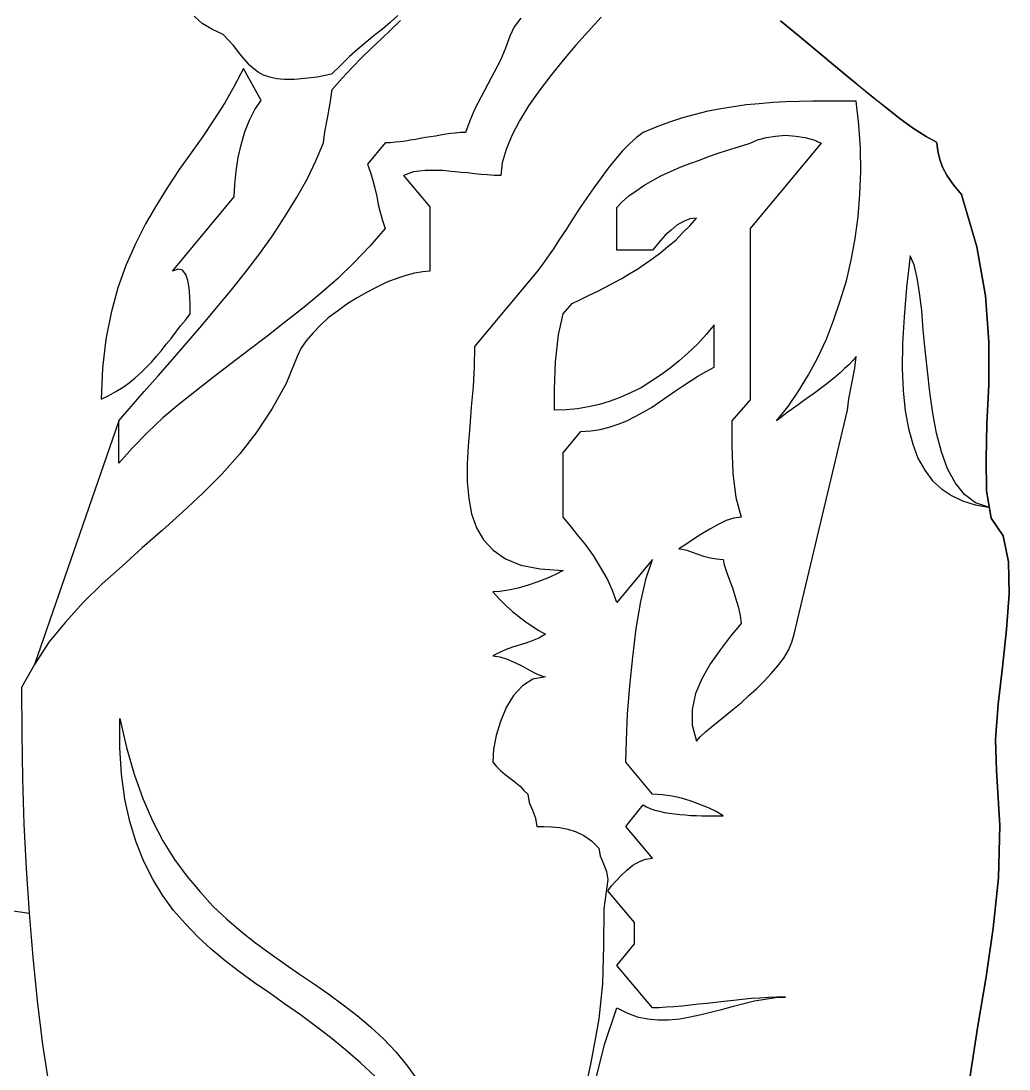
# Model space of a CAD drawing. Extents: x -2825 to -2165, y -3423 to -1661.
# Drawn here: x -2565.9 to -2165, y -2361.4 to -1936.2 of the extents above; entities that cross this region are included whole.
import ezdxf

# ---------------------------------------------------------------- set-up
doc = ezdxf.new("R2010")
doc.units = 0
doc.header["$LTSCALE"] = 1270
doc.header["$MEASUREMENT"] = 0
doc.layers.get('0').update_dxf_attribs({"linetype": 'CONTINUOUS'})

msp = doc.modelspace()

# ---------------------------------------------------------------- linework, layer by layer
at = {"linetype": 'CONTINUOUS'}
for p, q in [((-2492.34, -1937.18), (-2495.65, -1934.26)), ((-2412.99, -1934.06), (-2416.11, -1936.79)), ((-2488.46, -1939.51), (-2492.34, -1937.18)), ((-2416.11, -1936.79), (-2419.22, -1939.51)), ((-2415.72, -1939.7), (-2411.83, -1936.01)), ((-2365.74, -1938.54), (-2367.48, -1942.43)), ((-2363.01, -1935.04), (-2365.74, -1938.54)), ((-2330.53, -1934.64), (-2335.59, -1940.29)), ((-2257.79, -1936.21), (-2250.21, -1942.43)), ((-2250.21, -1942.43), (-2257.79, -1936.21)), ((-2483.79, -1941.65), (-2488.46, -1939.51)), ((-2481.65, -1943.98), (-2483.79, -1941.65)), ((-2422.52, -1942.04), (-2425.83, -1944.76)), ((-2419.22, -1939.51), (-2422.52, -1942.04)), ((-2419.61, -1943.4), (-2415.72, -1939.7)), ((-2367.48, -1942.43), (-2369.24, -1947.29)), ((-2335.59, -1940.29), (-2340.84, -1946.13)), ((-2250.21, -1942.43), (-2242.81, -1948.46)), ((-2242.81, -1948.46), (-2250.21, -1942.43)), ((-2479.71, -1946.13), (-2481.65, -1943.98)), ((-2477.95, -1948.46), (-2479.71, -1946.13)), ((-2425.83, -1944.76), (-2429.14, -1947.68)), ((-2427.58, -1950.99), (-2423.5, -1947.1)), ((-2423.5, -1947.1), (-2419.61, -1943.4)), ((-2340.84, -1946.13), (-2345.9, -1952.15)), ((-2476.4, -1950.4), (-2477.95, -1948.46)), ((-2474.65, -1952.35), (-2476.4, -1950.4)), ((-2432.64, -1950.6), (-2436.14, -1954.09)), ((-2429.14, -1947.68), (-2432.64, -1950.6)), ((-2431.47, -1955.07), (-2427.58, -1950.99)), ((-2369.24, -1947.29), (-2371.37, -1952.15)), ((-2242.81, -1948.46), (-2235.43, -1954.68)), ((-2235.43, -1954.68), (-2242.81, -1948.46)), ((-2475.62, -1955.46), (-2479.32, -1962.66)), ((-2468.42, -1968.49), (-2475.62, -1955.46)), ((-2473.09, -1954.09), (-2474.65, -1952.35)), ((-2471.34, -1955.66), (-2473.09, -1954.09)), ((-2469.59, -1957.02), (-2471.34, -1955.66)), ((-2436.14, -1954.09), (-2439.84, -1957.79)), ((-2435.56, -1959.35), (-2431.47, -1955.07)), ((-2371.37, -1952.15), (-2373.9, -1957.02)), ((-2345.9, -1952.15), (-2350.95, -1958.38)), ((-2235.43, -1954.68), (-2228.42, -1960.52)), ((-2228.42, -1960.52), (-2235.43, -1954.68)), ((-2467.45, -1958.18), (-2469.59, -1957.02)), ((-2464.93, -1958.96), (-2467.45, -1958.18)), ((-2462.2, -1959.73), (-2464.93, -1958.96)), ((-2458.9, -1959.93), (-2462.2, -1959.73)), ((-2450.73, -1959.54), (-2455.01, -1959.93)), ((-2445.67, -1958.96), (-2450.73, -1959.54)), ((-2439.84, -1957.79), (-2445.67, -1958.96)), ((-2439.64, -1964.01), (-2435.56, -1959.35)), ((-2373.9, -1957.02), (-2376.43, -1961.88)), ((-2350.95, -1958.38), (-2355.62, -1964.6)), ((-2479.32, -1962.66), (-2483.2, -1969.46)), ((-2455.01, -1959.93), (-2458.9, -1959.93)), ((-2440.23, -1968.68), (-2439.64, -1964.01)), ((-2376.43, -1961.88), (-2379.16, -1966.94)), ((-2228.42, -1960.52), (-2221.62, -1965.96)), ((-2221.62, -1966.16), (-2228.42, -1960.52)), ((-2379.16, -1966.94), (-2381.68, -1971.8)), ((-2355.62, -1964.6), (-2359.9, -1970.63)), ((-2221.62, -1965.96), (-2215.2, -1971.22)), ((-2215.2, -1971.22), (-2221.62, -1966.16)), ((-2483.2, -1969.46), (-2487.68, -1976.27)), ((-2473.09, -1976.47), (-2470.95, -1972.19)), ((-2470.95, -1972.19), (-2468.42, -1968.49)), ((-2441.39, -1974.91), (-2440.23, -1968.68)), ((-2381.68, -1971.8), (-2383.82, -1976.66)), ((-2359.9, -1970.63), (-2363.59, -1976.66)), ((-2281.91, -1971.8), (-2287.16, -1972.77)), ((-2276.85, -1971.02), (-2281.91, -1971.8)), ((-2271.6, -1970.24), (-2276.85, -1971.02)), ((-2266.35, -1969.85), (-2271.6, -1970.24)), ((-2260.91, -1969.26), (-2266.35, -1969.85)), ((-2255.65, -1969.07), (-2260.91, -1969.26)), ((-2250.21, -1968.88), (-2255.65, -1969.07)), ((-2244.57, -1968.68), (-2250.21, -1968.88)), ((-2238.93, -1968.68), (-2244.57, -1968.68)), ((-2233.09, -1968.68), (-2238.93, -1968.68)), ((-2227.06, -1968.68), (-2233.09, -1968.68)), ((-2225.9, -1978.41), (-2227.06, -1968.68)), ((-2215.2, -1971.22), (-2209.17, -1975.88)), ((-2209.17, -1975.88), (-2215.2, -1971.22)), ((-2487.68, -1976.27), (-2492.15, -1983.08)), ((-2475.04, -1981.13), (-2473.09, -1976.47)), ((-2442.56, -1981.13), (-2441.39, -1974.91)), ((-2383.82, -1976.66), (-2385.57, -1981.52)), ((-2363.59, -1976.66), (-2366.71, -1982.69)), ((-2297.47, -1975.49), (-2302.72, -1977.24)), ((-2292.41, -1974.13), (-2297.47, -1975.49)), ((-2287.16, -1972.77), (-2292.41, -1974.13)), ((-2209.17, -1975.88), (-2203.72, -1979.77)), ((-2203.72, -1979.77), (-2209.17, -1975.88)), ((-2476.59, -1986.39), (-2475.04, -1981.13)), ((-2443.14, -1985.61), (-2442.56, -1981.13)), ((-2307.97, -1979.18), (-2313.41, -1981.52)), ((-2302.72, -1977.24), (-2307.97, -1979.18)), ((-2225.32, -1987.94), (-2225.9, -1978.41)), ((-2203.72, -1979.77), (-2198.67, -1983.08)), ((-2198.67, -1983.08), (-2203.72, -1979.77)), ((-2492.15, -1983.08), (-2496.82, -1989.69)), ((-2413.97, -1985.41), (-2416.11, -1985.61)), ((-2412.02, -1985.22), (-2413.97, -1985.41)), ((-2409.89, -1985.02), (-2412.02, -1985.22)), ((-2407.94, -1984.63), (-2409.89, -1985.02)), ((-2405.8, -1984.24), (-2407.94, -1984.63)), ((-2403.85, -1983.85), (-2405.8, -1984.24)), ((-2401.71, -1983.46), (-2403.85, -1983.85)), ((-2399.77, -1983.27), (-2401.71, -1983.46)), ((-2397.63, -1982.88), (-2399.77, -1983.27)), ((-2395.69, -1982.49), (-2397.63, -1982.88)), ((-2393.54, -1982.11), (-2395.69, -1982.49)), ((-2391.6, -1981.91), (-2393.54, -1982.11)), ((-2389.66, -1981.72), (-2391.6, -1981.91)), ((-2387.51, -1981.52), (-2389.66, -1981.72)), ((-2385.57, -1981.52), (-2387.51, -1981.52)), ((-2366.71, -1982.69), (-2369.04, -1988.33)), ((-2316.14, -1983.46), (-2319.06, -1986)), ((-2313.41, -1981.52), (-2316.14, -1983.46)), ((-2270.05, -1985.8), (-2267.13, -1984.43)), ((-2267.13, -1984.43), (-2263.43, -1983.46)), ((-2263.43, -1983.46), (-2259.74, -1982.88)), ((-2259.74, -1982.88), (-2255.65, -1982.49)), ((-2255.65, -1982.49), (-2251.57, -1982.88)), ((-2251.57, -1982.88), (-2247.87, -1983.46)), ((-2247.87, -1983.46), (-2244.18, -1984.43)), ((-2244.18, -1984.43), (-2241.26, -1985.8)), ((-2198.67, -1983.08), (-2194.39, -1985.41)), ((-2194.39, -1985.41), (-2198.67, -1983.08)), ((-2194.39, -1985.41), (-2194.2, -1986.58)), ((-2194.2, -1986.58), (-2194.39, -1985.41)), ((-2477.76, -1991.64), (-2476.59, -1986.39)), ((-2446.25, -1992.99), (-2443.14, -1985.61)), ((-2418.05, -1985.61), (-2425.25, -1994.35)), ((-2416.11, -1985.61), (-2418.05, -1985.61)), ((-2369.04, -1988.33), (-2370.6, -1993.77)), ((-2321.78, -1988.91), (-2324.7, -1992.22)), ((-2319.06, -1986), (-2321.78, -1988.91)), ((-2283.07, -1989.88), (-2279.58, -1988.71)), ((-2279.58, -1988.71), (-2276.08, -1987.74)), ((-2276.08, -1987.74), (-2272.96, -1986.77)), ((-2272.96, -1986.77), (-2270.05, -1985.8)), ((-2241.26, -1985.8), (-2270.05, -2020.42)), ((-2225.12, -1997.28), (-2225.32, -1987.94)), ((-2194.2, -1986.58), (-2194, -1988.13)), ((-2194, -1988.13), (-2194.2, -1986.58)), ((-2194, -1988.13), (-2193.61, -1990.27)), ((-2193.61, -1990.27), (-2194, -1988.13)), ((-2496.82, -1989.69), (-2501.68, -1996.5)), ((-2478.54, -1997.08), (-2477.76, -1991.64)), ((-2449.76, -2000.39), (-2446.25, -1992.99)), ((-2370.6, -1993.77), (-2371.18, -1998.83)), ((-2324.7, -1992.22), (-2327.61, -1995.92)), ((-2294.55, -1993.97), (-2290.66, -1992.61)), ((-2290.66, -1992.61), (-2286.97, -1991.25)), ((-2286.97, -1991.25), (-2283.07, -1989.88)), ((-2193.61, -1990.27), (-2193.02, -1992.8)), ((-2193.02, -1992.8), (-2193.61, -1990.27)), ((-2193.02, -1992.8), (-2191.86, -1995.72)), ((-2191.86, -1995.72), (-2193.02, -1992.8)), ((-2501.68, -1996.5), (-2506.35, -2003.5)), ((-2479.12, -2002.53), (-2478.54, -1997.08)), ((-2425.25, -1994.35), (-2424.08, -1997.66)), ((-2424.08, -1997.66), (-2423.11, -2000.97)), ((-2408.52, -1998.05), (-2410.66, -1998.83)), ((-2406.58, -1997.47), (-2408.52, -1998.05)), ((-2404.25, -1997.08), (-2406.58, -1997.47)), ((-2401.91, -1996.89), (-2404.25, -1997.08)), ((-2399.58, -1996.89), (-2401.91, -1996.89)), ((-2397.24, -1996.89), (-2399.58, -1996.89)), ((-2394.72, -1996.89), (-2397.24, -1996.89)), ((-2392.38, -1997.08), (-2394.72, -1996.89)), ((-2389.85, -1997.47), (-2392.38, -1997.08)), ((-2387.13, -1997.66), (-2389.85, -1997.47)), ((-2384.6, -1997.86), (-2387.13, -1997.66)), ((-2381.88, -1998.25), (-2384.6, -1997.86)), ((-2327.61, -1995.92), (-2330.53, -1999.8)), ((-2306.22, -1999.02), (-2302.33, -1997.28)), ((-2302.33, -1997.28), (-2298.44, -1995.53)), ((-2298.44, -1995.53), (-2294.55, -1993.97)), ((-2225.51, -2006.61), (-2225.12, -1997.28)), ((-2191.86, -1995.72), (-2190.11, -1999.02)), ((-2190.11, -1999.02), (-2191.86, -1995.72)), ((-2454.03, -2007.97), (-2449.76, -2000.39)), ((-2423.11, -2000.97), (-2422.33, -2004.08)), ((-2410.66, -1998.83), (-2399.97, -2011.67)), ((-2379.16, -1998.44), (-2381.88, -1998.25)), ((-2376.63, -1998.63), (-2379.16, -1998.44)), ((-2373.9, -1998.83), (-2376.63, -1998.63)), ((-2371.18, -1998.83), (-2373.9, -1998.83)), ((-2330.53, -1999.8), (-2333.45, -2003.88)), ((-2313.22, -2002.91), (-2309.72, -2000.97)), ((-2309.72, -2000.97), (-2306.22, -1999.02)), ((-2190.11, -1999.02), (-2187.58, -2002.72)), ((-2187.58, -2002.72), (-2190.11, -1999.02)), ((-2506.35, -2003.5), (-2510.82, -2010.89)), ((-2479.32, -2007.58), (-2479.12, -2002.53)), ((-2422.33, -2004.08), (-2421.55, -2007.39)), ((-2333.45, -2003.88), (-2336.37, -2007.97)), ((-2319.25, -2007.19), (-2316.33, -2005.05)), ((-2316.33, -2005.05), (-2313.22, -2002.91)), ((-2226.29, -2015.56), (-2225.51, -2006.61)), ((-2187.58, -2002.72), (-2184.28, -2006.61)), ((-2184.28, -2006.61), (-2187.58, -2002.72)), ((-2184.28, -2006.61), (-2178.05, -2027.81)), ((-2178.05, -2027.81), (-2184.28, -2006.61)), ((-2510.82, -2010.89), (-2515.3, -2018.47)), ((-2504.41, -2037.73), (-2479.32, -2007.58)), ((-2458.7, -2015.36), (-2454.03, -2007.97)), ((-2421.55, -2007.39), (-2420.97, -2010.7)), ((-2420.97, -2010.7), (-2420.19, -2013.8)), ((-2336.37, -2007.97), (-2339.29, -2012.25)), ((-2324.12, -2011.86), (-2321.97, -2009.52)), ((-2321.97, -2009.52), (-2319.25, -2007.19)), ((-2420.19, -2013.8), (-2419.22, -2017.11)), ((-2399.97, -2011.67), (-2399.97, -2037.73)), ((-2339.29, -2012.25), (-2342.01, -2016.53)), ((-2324.12, -2029.17), (-2324.12, -2011.86)), ((-2515.3, -2018.47), (-2519.38, -2026.64)), ((-2463.56, -2022.95), (-2458.7, -2015.36)), ((-2419.22, -2017.11), (-2418.05, -2020.42)), ((-2342.01, -2016.53), (-2344.73, -2020.81)), ((-2299.81, -2019.05), (-2302.13, -2021.01)), ((-2297.08, -2017.5), (-2299.81, -2019.05)), ((-2297.47, -2022.17), (-2294.55, -2019.25)), ((-2294.55, -2016.53), (-2297.08, -2017.5)), ((-2291.83, -2016.14), (-2294.55, -2016.53)), ((-2294.55, -2019.25), (-2291.83, -2016.14)), ((-2227.45, -2024.5), (-2226.29, -2015.56)), ((-2469.01, -2030.53), (-2463.56, -2022.95)), ((-2418.05, -2020.42), (-2424.28, -2027.61)), ((-2344.73, -2020.81), (-2347.45, -2024.69)), ((-2304.47, -2023.14), (-2306.42, -2025.28)), ((-2302.13, -2021.01), (-2304.47, -2023.14)), ((-2300.19, -2025.09), (-2297.47, -2022.17)), ((-2270.05, -2020.42), (-2270.05, -2089.85)), ((-2519.38, -2026.64), (-2523.27, -2035.4)), ((-2424.28, -2027.61), (-2430.69, -2034.22)), ((-2347.45, -2024.69), (-2349.79, -2028.59)), ((-2308.16, -2027.42), (-2309.72, -2029.17)), ((-2306.42, -2025.28), (-2308.16, -2027.42)), ((-2306.22, -2030.14), (-2303.3, -2027.61)), ((-2303.3, -2027.61), (-2300.19, -2025.09)), ((-2229.01, -2033.25), (-2227.45, -2024.5)), ((-2178.05, -2027.81), (-2174.56, -2047.65)), ((-2174.56, -2047.65), (-2178.05, -2027.81)), ((-2474.65, -2037.92), (-2469.01, -2030.53)), ((-2352.31, -2032.09), (-2354.46, -2035.2)), ((-2349.79, -2028.59), (-2352.31, -2032.09)), ((-2309.72, -2029.17), (-2324.12, -2029.17)), ((-2309.34, -2032.48), (-2306.22, -2030.14)), ((-2205.09, -2031.51), (-2206.64, -2044.34)), ((-2203.53, -2035.2), (-2205.09, -2031.51)), ((-2523.27, -2035.4), (-2526.58, -2044.53)), ((-2430.69, -2034.22), (-2437.5, -2040.84)), ((-2354.46, -2035.2), (-2356.59, -2037.92)), ((-2315.56, -2036.76), (-2312.44, -2034.61)), ((-2312.44, -2034.61), (-2309.34, -2032.48)), ((-2230.95, -2041.62), (-2229.01, -2033.25)), ((-2202.36, -2040.45), (-2203.53, -2035.2)), ((-2502.07, -2036.95), (-2504.41, -2037.73)), ((-2500.32, -2037.34), (-2502.07, -2036.95)), ((-2498.96, -2039.09), (-2500.32, -2037.34)), ((-2498.18, -2041.43), (-2498.96, -2039.09)), ((-2480.48, -2045.31), (-2474.65, -2037.92)), ((-2413.38, -2040.65), (-2417.47, -2042.2)), ((-2409.69, -2039.47), (-2413.38, -2040.65)), ((-2406.19, -2038.5), (-2409.69, -2039.47)), ((-2402.88, -2037.92), (-2406.19, -2038.5)), ((-2399.97, -2037.73), (-2402.88, -2037.92)), ((-2356.59, -2037.92), (-2381.88, -2068.26)), ((-2325.48, -2042.4), (-2322.17, -2040.65)), ((-2322.17, -2040.65), (-2318.86, -2038.7)), ((-2318.86, -2038.7), (-2315.56, -2036.76)), ((-2201.39, -2046.48), (-2202.36, -2040.45)), ((-2526.58, -2044.53), (-2529.3, -2054.64)), ((-2497.6, -2044.53), (-2498.18, -2041.43)), ((-2497.4, -2048.04), (-2497.6, -2044.53)), ((-2437.5, -2040.84), (-2444.51, -2046.87)), ((-2421.55, -2044.14), (-2425.64, -2046.29)), ((-2417.47, -2042.2), (-2421.55, -2044.14)), ((-2332.09, -2045.9), (-2328.78, -2044.14)), ((-2328.78, -2044.14), (-2325.48, -2042.4)), ((-2233.48, -2049.78), (-2230.95, -2041.62)), ((-2206.64, -2044.34), (-2207.61, -2056.21)), ((-2497.21, -2051.54), (-2497.4, -2048.04)), ((-2486.51, -2052.51), (-2480.48, -2045.31)), ((-2444.51, -2046.87), (-2451.7, -2052.9)), ((-2429.72, -2048.62), (-2433.61, -2051.15)), ((-2425.64, -2046.29), (-2429.72, -2048.62)), ((-2342.2, -2050.76), (-2338.9, -2049.2)), ((-2338.9, -2049.2), (-2335.4, -2047.45)), ((-2335.4, -2047.45), (-2332.09, -2045.9)), ((-2200.42, -2053.67), (-2201.39, -2046.48)), ((-2174.56, -2047.65), (-2173.19, -2066.32)), ((-2173.19, -2066.32), (-2174.56, -2047.65)), ((-2497.21, -2055.04), (-2497.21, -2051.54)), ((-2492.54, -2059.7), (-2486.51, -2052.51)), ((-2451.7, -2052.9), (-2458.9, -2058.54)), ((-2433.61, -2051.15), (-2437.5, -2053.87)), ((-2345.9, -2055.04), (-2342.2, -2050.76)), ((-2236.2, -2057.76), (-2233.48, -2049.78)), ((-2529.3, -2054.64), (-2531.44, -2065.35)), ((-2501.1, -2059.9), (-2499.16, -2057.57)), ((-2499.16, -2057.57), (-2497.21, -2055.04)), ((-2441.2, -2056.6), (-2444.51, -2059.7)), ((-2437.5, -2053.87), (-2441.2, -2056.6)), ((-2347.84, -2063.59), (-2345.9, -2055.04)), ((-2207.61, -2056.21), (-2208.19, -2067.1)), ((-2199.84, -2061.46), (-2200.42, -2053.67)), ((-2503.04, -2062.43), (-2501.1, -2059.9)), ((-2498.57, -2066.71), (-2492.54, -2059.7)), ((-2458.9, -2058.54), (-2466.09, -2064.18)), ((-2444.51, -2059.7), (-2447.42, -2062.82)), ((-2284.64, -2059.51), (-2287.94, -2063.4)), ((-2284.64, -2076.63), (-2284.64, -2059.51)), ((-2239.12, -2065.35), (-2236.2, -2057.76)), ((-2199.06, -2069.62), (-2199.84, -2061.46)), ((-2531.44, -2065.35), (-2532.8, -2077.02)), ((-2506.93, -2067.29), (-2504.99, -2064.95)), ((-2504.99, -2064.95), (-2503.04, -2062.43)), ((-2466.09, -2064.18), (-2473.28, -2069.62)), ((-2450.14, -2065.93), (-2452.28, -2069.04)), ((-2447.42, -2062.82), (-2450.14, -2065.93)), ((-2349.01, -2074.48), (-2347.84, -2063.59)), ((-2287.94, -2063.4), (-2291.44, -2067.29)), ((-2242.62, -2072.74), (-2239.12, -2065.35)), ((-2510.82, -2072.15), (-2508.88, -2069.82)), ((-2508.88, -2069.82), (-2506.93, -2067.29)), ((-2504.41, -2073.51), (-2498.57, -2066.71)), ((-2473.28, -2069.62), (-2480.68, -2075.26)), ((-2452.28, -2069.04), (-2453.84, -2072.35)), ((-2381.88, -2068.26), (-2382.07, -2076.43)), ((-2291.44, -2067.29), (-2295.14, -2070.79)), ((-2208.19, -2067.1), (-2208.39, -2077.21)), ((-2198.08, -2078.18), (-2199.06, -2069.62)), ((-2173.19, -2066.32), (-2173.19, -2083.63)), ((-2173.19, -2083.63), (-2173.19, -2066.32)), ((-2514.91, -2076.63), (-2512.77, -2074.48)), ((-2512.77, -2074.48), (-2510.82, -2072.15)), ((-2510.24, -2080.13), (-2504.41, -2073.51)), ((-2453.84, -2072.35), (-2458.31, -2083.24)), ((-2349.4, -2085.57), (-2349.01, -2074.48)), ((-2298.83, -2074.09), (-2302.52, -2077.02)), ((-2295.14, -2070.79), (-2298.83, -2074.09)), ((-2246.32, -2079.73), (-2242.62, -2072.74)), ((-2228.42, -2073.9), (-2229.98, -2075.66)), ((-2227.06, -2072.35), (-2228.42, -2073.9)), ((-2227.64, -2077.02), (-2227.06, -2072.35)), ((-2532.8, -2077.02), (-2533.38, -2089.65)), ((-2519.58, -2080.91), (-2517.24, -2078.96)), ((-2517.24, -2078.96), (-2514.91, -2076.63)), ((-2480.68, -2075.26), (-2487.68, -2080.52)), ((-2382.07, -2076.43), (-2382.46, -2084.6)), ((-2302.52, -2077.02), (-2306.42, -2079.93)), ((-2291.25, -2080.32), (-2287.94, -2078.37)), ((-2287.94, -2078.37), (-2284.64, -2076.63)), ((-2233.48, -2078.96), (-2235.43, -2080.52)), ((-2231.73, -2077.21), (-2233.48, -2078.96)), ((-2229.98, -2075.66), (-2231.73, -2077.21)), ((-2228.81, -2083.24), (-2227.64, -2077.02)), ((-2208.39, -2077.21), (-2208, -2086.16)), ((-2197.11, -2086.74), (-2198.08, -2078.18)), ((-2524.44, -2084.79), (-2521.91, -2083.04)), ((-2521.91, -2083.04), (-2519.58, -2080.91)), ((-2515.88, -2086.55), (-2510.24, -2080.13)), ((-2487.68, -2080.52), (-2494.68, -2086.16)), ((-2310.31, -2082.46), (-2314.2, -2084.99)), ((-2306.42, -2079.93), (-2310.31, -2082.46)), ((-2297.47, -2084.4), (-2294.36, -2082.27)), ((-2294.36, -2082.27), (-2291.25, -2080.32)), ((-2250.4, -2086.35), (-2246.32, -2079.73)), ((-2237.56, -2082.27), (-2239.51, -2083.82)), ((-2235.43, -2080.52), (-2237.56, -2082.27)), ((-2530.27, -2088.1), (-2527.35, -2086.55)), ((-2527.35, -2086.55), (-2524.44, -2084.79)), ((-2521.13, -2092.57), (-2515.88, -2086.55)), ((-2494.68, -2086.16), (-2501.68, -2091.6)), ((-2458.31, -2083.24), (-2463.95, -2093.35)), ((-2382.46, -2084.6), (-2383.23, -2092.77)), ((-2349.4, -2094.13), (-2349.4, -2085.57)), ((-2318.28, -2086.94), (-2322.56, -2088.88)), ((-2314.2, -2084.99), (-2318.28, -2086.94)), ((-2303.89, -2088.68), (-2300.78, -2086.55)), ((-2300.78, -2086.55), (-2297.47, -2084.4)), ((-2254.68, -2092.57), (-2250.4, -2086.35)), ((-2243.98, -2087.13), (-2246.12, -2088.68)), ((-2241.65, -2085.38), (-2243.98, -2087.13)), ((-2239.51, -2083.82), (-2241.65, -2085.38)), ((-2229.98, -2089.46), (-2228.81, -2083.24)), ((-2208, -2086.16), (-2207.22, -2094.32)), ((-2195.95, -2095.3), (-2197.11, -2086.74)), ((-2173.19, -2083.63), (-2173.97, -2099.57)), ((-2173.97, -2099.57), (-2173.19, -2083.63)), ((-2533.38, -2089.65), (-2530.27, -2088.1)), ((-2501.68, -2091.6), (-2508.29, -2097.24)), ((-2326.84, -2090.44), (-2331.12, -2091.8)), ((-2322.56, -2088.88), (-2326.84, -2090.44)), ((-2310.11, -2092.96), (-2307, -2090.83)), ((-2307, -2090.83), (-2303.89, -2088.68)), ((-2270.05, -2089.85), (-2277.43, -2098.41)), ((-2248.45, -2090.24), (-2250.6, -2091.99)), ((-2246.12, -2088.68), (-2248.45, -2090.24)), ((-2230.57, -2094.13), (-2229.98, -2089.46)), ((-2526.19, -2098.41), (-2521.13, -2092.57)), ((-2463.95, -2093.35), (-2470.18, -2102.88)), ((-2383.23, -2092.77), (-2383.82, -2100.75)), ((-2344.73, -2093.93), (-2349.4, -2094.13)), ((-2340.06, -2093.54), (-2344.73, -2093.93)), ((-2335.59, -2092.77), (-2340.06, -2093.54)), ((-2331.12, -2091.8), (-2335.59, -2092.77)), ((-2316.72, -2096.66), (-2313.41, -2094.91)), ((-2313.41, -2094.91), (-2310.11, -2092.96)), ((-2259.35, -2098.41), (-2254.68, -2092.57)), ((-2255.07, -2095.1), (-2257.21, -2096.85)), ((-2252.93, -2093.54), (-2255.07, -2095.1)), ((-2250.6, -2091.99), (-2252.93, -2093.54)), ((-2252.15, -2184.96), (-2230.57, -2094.13)), ((-2207.22, -2094.32), (-2205.87, -2101.52)), ((-2194.39, -2103.46), (-2195.95, -2095.3)), ((-2526.19, -2098.41), (-2560.42, -2197.21)), ((-2526.19, -2115.53), (-2526.19, -2098.41)), ((-2508.29, -2097.24), (-2514.52, -2103.08)), ((-2327.22, -2100.94), (-2323.53, -2099.77)), ((-2323.53, -2099.77), (-2320.03, -2098.41)), ((-2320.03, -2098.41), (-2316.72, -2096.66)), ((-2277.43, -2098.41), (-2277.43, -2108.71)), ((-2257.21, -2096.85), (-2259.35, -2098.41)), ((-2173.97, -2099.57), (-2174.36, -2113.97)), ((-2174.36, -2113.97), (-2173.97, -2099.57)), ((-2514.52, -2103.08), (-2520.55, -2109.3)), ((-2470.18, -2102.88), (-2476.98, -2111.64)), ((-2383.82, -2100.75), (-2384.41, -2108.52)), ((-2345.9, -2111.44), (-2338.7, -2102.69)), ((-2338.7, -2102.69), (-2334.62, -2102.49)), ((-2334.62, -2102.49), (-2330.92, -2101.91)), ((-2330.92, -2101.91), (-2327.22, -2100.94)), ((-2205.87, -2101.52), (-2204.11, -2107.94)), ((-2192.44, -2111.05), (-2194.39, -2103.46)), ((-2384.41, -2108.52), (-2384.8, -2115.92)), ((-2277.43, -2108.71), (-2277.05, -2119.6)), ((-2204.11, -2107.94), (-2201.97, -2113.58)), ((-2520.55, -2109.3), (-2526.19, -2115.53)), ((-2476.98, -2111.64), (-2484.38, -2120)), ((-2345.9, -2137.5), (-2345.9, -2111.44)), ((-2189.92, -2117.86), (-2192.44, -2111.05)), ((-2384.8, -2115.92), (-2384.8, -2123.11)), ((-2201.97, -2113.58), (-2199.25, -2118.44)), ((-2174.36, -2113.97), (-2174.16, -2126.81)), ((-2174.16, -2126.81), (-2174.36, -2113.97)), ((-2484.38, -2120), (-2492.15, -2127.78)), ((-2277.05, -2119.6), (-2275.88, -2129.52)), ((-2199.25, -2118.44), (-2196.14, -2122.72)), ((-2186.8, -2123.69), (-2189.92, -2117.86)), ((-2384.8, -2123.11), (-2384.21, -2129.91)), ((-2196.14, -2122.72), (-2192.44, -2126.03)), ((-2183.11, -2128.36), (-2186.8, -2123.69)), ((-2492.15, -2127.78), (-2500.13, -2135.36)), ((-2384.21, -2129.91), (-2383.04, -2136.14)), ((-2275.88, -2129.52), (-2273.74, -2137.5)), ((-2192.44, -2126.03), (-2188.36, -2128.75)), ((-2188.36, -2128.75), (-2183.89, -2130.89)), ((-2178.63, -2131.67), (-2183.11, -2128.36)), ((-2174.16, -2126.81), (-2172.22, -2137.89)), ((-2172.22, -2137.89), (-2174.16, -2126.81)), ((-2183.89, -2130.89), (-2178.83, -2132.44)), ((-2178.83, -2132.44), (-2173.38, -2133.42)), ((-2173.38, -2133.42), (-2178.63, -2131.67)), ((-2500.13, -2135.36), (-2508.49, -2142.75)), ((-2383.04, -2136.14), (-2381.1, -2141.78)), ((-2342.98, -2141), (-2345.9, -2137.5)), ((-2276.66, -2137.89), (-2279.77, -2138.86)), ((-2273.74, -2137.5), (-2276.66, -2137.89)), ((-2172.22, -2137.89), (-2167.35, -2145.09)), ((-2167.35, -2145.09), (-2172.22, -2137.89)), ((-2381.1, -2141.78), (-2378.18, -2146.64)), ((-2340.06, -2144.69), (-2342.98, -2141)), ((-2286.38, -2142.36), (-2289.69, -2144.3)), ((-2283.07, -2140.42), (-2286.38, -2142.36)), ((-2279.77, -2138.86), (-2283.07, -2140.42)), ((-2508.49, -2142.75), (-2516.66, -2149.95)), ((-2378.18, -2146.64), (-2374.3, -2150.92)), ((-2336.75, -2148.78), (-2340.06, -2144.69)), ((-2292.99, -2146.45), (-2296.11, -2148.58)), ((-2289.69, -2144.3), (-2292.99, -2146.45)), ((-2167.35, -2145.09), (-2165.22, -2155.59)), ((-2165.22, -2155.59), (-2167.35, -2145.09)), ((-2516.66, -2149.95), (-2524.83, -2157.34)), ((-2374.3, -2150.92), (-2369.24, -2154.42)), ((-2333.64, -2153.06), (-2336.75, -2148.78)), ((-2296.11, -2148.58), (-2299.03, -2150.34)), ((-2299.03, -2150.34), (-2297.47, -2150.53)), ((-2297.47, -2150.53), (-2295.72, -2150.92)), ((-2295.72, -2150.92), (-2293.58, -2151.7)), ((-2369.24, -2154.42), (-2363.01, -2156.95)), ((-2330.73, -2157.73), (-2333.64, -2153.06)), ((-2309.72, -2154.61), (-2324.12, -2172.12)), ((-2312.25, -2162.2), (-2309.72, -2154.61)), ((-2293.58, -2151.7), (-2291.25, -2152.48)), ((-2291.25, -2152.48), (-2288.91, -2153.25)), ((-2288.91, -2153.25), (-2286.19, -2154.03)), ((-2286.19, -2154.03), (-2283.66, -2154.42)), ((-2283.66, -2154.42), (-2280.94, -2154.61)), ((-2280.94, -2154.61), (-2280.55, -2156.76)), ((-2524.83, -2157.34), (-2532.99, -2164.53)), ((-2363.01, -2156.95), (-2355.23, -2158.5)), ((-2355.23, -2158.5), (-2345.9, -2159.09)), ((-2345.9, -2159.09), (-2348.81, -2160.65)), ((-2328, -2162.4), (-2330.73, -2157.73)), ((-2280.55, -2156.76), (-2279.77, -2159.28)), ((-2279.77, -2159.28), (-2278.6, -2162.59)), ((-2165.22, -2155.59), (-2165.02, -2168.62)), ((-2165.02, -2168.62), (-2165.22, -2155.59)), ((-2356.2, -2163.75), (-2360.1, -2165.12)), ((-2352.31, -2162.2), (-2356.2, -2163.75)), ((-2348.81, -2160.65), (-2352.31, -2162.2)), ((-2325.87, -2167.26), (-2328, -2162.4)), ((-2314.39, -2171.73), (-2312.25, -2162.2)), ((-2278.6, -2162.59), (-2277.24, -2166.09)), ((-2532.99, -2164.53), (-2540.58, -2172.12)), ((-2371.57, -2167.65), (-2374.49, -2167.84)), ((-2374.49, -2167.84), (-2371.76, -2170.76)), ((-2368.06, -2167.06), (-2371.57, -2167.65)), ((-2364.18, -2166.29), (-2368.06, -2167.06)), ((-2360.1, -2165.12), (-2364.18, -2166.29)), ((-2324.12, -2172.12), (-2325.87, -2167.26)), ((-2277.24, -2166.09), (-2276.08, -2169.78)), ((-2540.58, -2172.12), (-2547.77, -2180.09)), ((-2371.76, -2170.76), (-2369.04, -2173.48)), ((-2316.33, -2182.62), (-2314.39, -2171.73)), ((-2276.08, -2169.78), (-2274.91, -2173.67)), ((-2165.02, -2168.62), (-2165.99, -2183.01)), ((-2165.99, -2183.01), (-2165.02, -2168.62)), ((-2369.04, -2173.48), (-2366.51, -2175.82)), ((-2366.51, -2175.82), (-2363.79, -2177.95)), ((-2274.91, -2173.67), (-2274.13, -2177.37)), ((-2547.77, -2180.09), (-2554.59, -2188.26)), ((-2363.79, -2177.95), (-2361.07, -2179.9)), ((-2361.07, -2179.9), (-2358.54, -2181.65)), ((-2273.74, -2180.68), (-2278.02, -2185.74)), ((-2274.13, -2177.37), (-2273.74, -2180.68)), ((-2358.54, -2181.65), (-2355.82, -2183.4)), ((-2355.82, -2183.4), (-2353.09, -2184.96)), ((-2353.09, -2184.96), (-2355.82, -2186.51)), ((-2317.69, -2194.29), (-2316.33, -2182.62)), ((-2253.12, -2188.26), (-2252.15, -2184.96)), ((-2165.99, -2183.01), (-2167.74, -2198.37)), ((-2167.74, -2198.37), (-2165.99, -2183.01)), ((-2554.59, -2188.26), (-2560.42, -2197.21)), ((-2363.79, -2189.43), (-2366.51, -2190.21)), ((-2361.07, -2188.65), (-2363.79, -2189.43)), ((-2358.54, -2187.68), (-2361.07, -2188.65)), ((-2355.82, -2186.51), (-2358.54, -2187.68)), ((-2278.02, -2185.74), (-2282.1, -2191.18)), ((-2254.49, -2191.38), (-2253.12, -2188.26)), ((-2371.76, -2192.35), (-2374.49, -2193.71)), ((-2374.49, -2193.71), (-2371.57, -2194.09)), ((-2369.04, -2191.18), (-2371.76, -2192.35)), ((-2366.51, -2190.21), (-2369.04, -2191.18)), ((-2282.1, -2191.18), (-2286.19, -2196.82)), ((-2256.43, -2194.68), (-2254.49, -2191.38)), ((-2560.42, -2197.21), (-2565.67, -2206.55)), ((-2371.57, -2194.09), (-2368.65, -2195.07)), ((-2368.65, -2195.07), (-2365.54, -2196.43)), ((-2365.54, -2196.43), (-2362.43, -2197.99)), ((-2362.43, -2197.99), (-2359.51, -2199.54)), ((-2318.86, -2205.96), (-2317.69, -2194.29)), ((-2286.19, -2196.82), (-2289.5, -2202.85)), ((-2261.49, -2200.91), (-2258.76, -2197.79)), ((-2258.76, -2197.79), (-2256.43, -2194.68)), ((-2359.51, -2199.54), (-2356.98, -2200.91)), ((-2356.98, -2200.91), (-2354.65, -2201.88)), ((-2354.65, -2201.88), (-2353.09, -2202.27)), ((-2264.41, -2204.01), (-2261.49, -2200.91)), ((-2167.74, -2198.37), (-2169.5, -2213.35)), ((-2169.5, -2213.35), (-2167.74, -2198.37)), ((-2362.43, -2205.96), (-2366.12, -2209.85)), ((-2358.15, -2203.24), (-2362.43, -2205.96)), ((-2353.09, -2202.27), (-2358.15, -2203.24)), ((-2319.84, -2217.44), (-2318.86, -2205.96)), ((-2289.5, -2202.85), (-2292.22, -2209.07)), ((-2267.32, -2206.93), (-2264.41, -2204.01)), ((-2565.67, -2206.55), (-2565.48, -2225.22)), ((-2366.12, -2209.85), (-2369.04, -2214.71)), ((-2292.22, -2209.07), (-2293.58, -2215.49)), ((-2273.74, -2212.77), (-2270.63, -2209.85)), ((-2270.63, -2209.85), (-2267.32, -2206.93)), ((-2369.04, -2214.71), (-2371.37, -2220.36)), ((-2277.05, -2215.49), (-2273.74, -2212.77)), ((-2169.5, -2213.35), (-2170.47, -2227.74)), ((-2170.47, -2227.74), (-2169.5, -2213.35)), ((-2525.8, -2231.05), (-2525.8, -2219.18)), ((-2525.8, -2219.18), (-2523.07, -2230.86)), ((-2320.23, -2227.94), (-2319.84, -2217.44)), ((-2293.58, -2215.49), (-2293.58, -2221.91)), ((-2283.07, -2220.36), (-2280.16, -2218.02)), ((-2280.16, -2218.02), (-2277.05, -2215.49)), ((-2371.37, -2220.36), (-2373.12, -2226)), ((-2293.58, -2221.91), (-2291.83, -2228.33)), ((-2288.13, -2224.63), (-2285.8, -2222.69)), ((-2285.8, -2222.69), (-2283.07, -2220.36)), ((-2565.48, -2225.22), (-2565.28, -2243.69)), ((-2373.12, -2226), (-2374.1, -2231.64)), ((-2291.83, -2228.33), (-2290.27, -2226.58)), ((-2290.27, -2226.58), (-2288.13, -2224.63)), ((-2170.47, -2227.74), (-2170.08, -2240.19)), ((-2170.08, -2240.19), (-2170.47, -2227.74)), ((-2525.02, -2241.75), (-2525.8, -2231.05)), ((-2523.07, -2230.86), (-2519.97, -2241.75)), ((-2374.1, -2231.64), (-2374.49, -2236.89)), ((-2320.42, -2236.89), (-2320.23, -2227.94)), ((-2374.49, -2236.89), (-2372.93, -2238.63)), ((-2372.93, -2238.63), (-2371.37, -2240.19)), ((-2371.37, -2240.19), (-2369.43, -2241.94)), ((-2309.72, -2249.91), (-2320.42, -2236.89)), ((-2170.08, -2240.19), (-2168.72, -2262.56)), ((-2168.72, -2262.56), (-2170.08, -2240.19)), ((-2565.28, -2243.69), (-2564.7, -2261.98)), ((-2523.66, -2251.86), (-2525.02, -2241.75)), ((-2519.97, -2241.75), (-2516.46, -2251.67)), ((-2369.43, -2241.94), (-2367.29, -2243.5)), ((-2367.29, -2243.5), (-2365.35, -2245.05)), ((-2365.35, -2245.05), (-2363.4, -2246.61)), ((-2363.4, -2246.61), (-2361.84, -2248.36)), ((-2361.84, -2248.36), (-2360.29, -2249.91)), ((-2521.71, -2261), (-2523.66, -2251.86)), ((-2516.46, -2251.67), (-2512.57, -2260.62)), ((-2360.29, -2249.91), (-2359.71, -2253.22)), ((-2359.71, -2253.22), (-2358.34, -2256.34)), ((-2305.64, -2250.11), (-2309.72, -2249.91)), ((-2301.75, -2250.7), (-2305.64, -2250.11)), ((-2297.85, -2251.47), (-2301.75, -2250.7)), ((-2293.97, -2252.64), (-2297.85, -2251.47)), ((-2290.47, -2254), (-2293.97, -2252.64)), ((-2358.34, -2256.34), (-2357.18, -2259.64)), ((-2320.42, -2262.95), (-2313.41, -2254.19)), ((-2313.41, -2254.19), (-2312.05, -2254.97)), ((-2312.05, -2254.97), (-2310.31, -2255.75)), ((-2310.31, -2255.75), (-2308.75, -2256.34)), ((-2308.75, -2256.34), (-2306.8, -2256.72)), ((-2306.8, -2256.72), (-2304.86, -2257.31)), ((-2304.86, -2257.31), (-2302.91, -2257.5)), ((-2302.91, -2257.5), (-2300.78, -2257.89)), ((-2286.97, -2255.36), (-2290.47, -2254)), ((-2283.85, -2256.92), (-2286.97, -2255.36)), ((-2280.94, -2258.67), (-2283.85, -2256.92)), ((-2519.19, -2269.36), (-2521.71, -2261)), ((-2512.57, -2260.62), (-2508.29, -2268.78)), ((-2357.18, -2259.64), (-2356.59, -2262.95)), ((-2300.78, -2257.89), (-2298.63, -2258.08)), ((-2298.63, -2258.08), (-2296.3, -2258.28)), ((-2296.3, -2258.28), (-2294.16, -2258.47)), ((-2294.16, -2258.47), (-2291.83, -2258.47)), ((-2291.83, -2258.47), (-2289.69, -2258.67)), ((-2289.69, -2258.67), (-2287.35, -2258.67)), ((-2287.35, -2258.67), (-2285.22, -2258.67)), ((-2285.22, -2258.67), (-2283.07, -2258.67)), ((-2283.07, -2258.67), (-2280.94, -2258.67)), ((-2564.7, -2261.98), (-2563.72, -2280.06)), ((-2356.59, -2262.95), (-2353.68, -2262.95)), ((-2353.68, -2262.95), (-2350.57, -2263.14)), ((-2350.57, -2263.14), (-2347.45, -2263.33)), ((-2347.45, -2263.33), (-2343.95, -2264.11)), ((-2343.95, -2264.11), (-2340.65, -2265.09)), ((-2340.65, -2265.09), (-2337.53, -2266.64)), ((-2309.72, -2275.79), (-2320.42, -2262.95)), ((-2168.72, -2262.56), (-2169.3, -2283.75)), ((-2169.3, -2283.75), (-2168.72, -2262.56)), ((-2516.07, -2277.14), (-2519.19, -2269.36)), ((-2508.29, -2268.78), (-2503.63, -2276.37)), ((-2337.53, -2266.64), (-2334.43, -2268.78)), ((-2334.43, -2268.78), (-2331.5, -2271.7)), ((-2331.5, -2271.7), (-2330.92, -2274.81)), ((-2512.38, -2284.34), (-2516.07, -2277.14)), ((-2503.63, -2276.37), (-2498.57, -2283.17)), ((-2330.92, -2274.81), (-2329.56, -2278.12)), ((-2329.56, -2278.12), (-2328.39, -2281.23)), ((-2320.03, -2280.65), (-2317.69, -2278.7)), ((-2317.69, -2278.7), (-2314.98, -2277.14)), ((-2314.98, -2277.14), (-2312.44, -2276.17)), ((-2312.44, -2276.17), (-2309.72, -2275.79)), ((-2685.86, -2280.45), (-2562.55, -2298.15)), ((-2563.72, -2280.06), (-2562.55, -2298.15)), ((-2328.39, -2281.23), (-2327.81, -2284.53)), ((-2324.51, -2285.12), (-2322.36, -2282.78)), ((-2322.36, -2282.78), (-2320.03, -2280.65)), ((-2508.49, -2290.76), (-2512.38, -2284.34)), ((-2498.57, -2283.17), (-2493.32, -2289.39)), ((-2327.81, -2284.53), (-2329.37, -2296.4)), ((-2327.81, -2289.01), (-2326.25, -2287.06)), ((-2326.25, -2287.06), (-2324.51, -2285.12)), ((-2169.3, -2283.75), (-2171.44, -2304.17)), ((-2171.44, -2304.17), (-2169.3, -2283.75)), ((-2504.02, -2296.98), (-2508.49, -2290.76)), ((-2493.32, -2289.39), (-2488.06, -2295.23)), ((-2316.92, -2301.85), (-2327.81, -2289.01)), ((-2488.06, -2295.23), (-2482.43, -2300.49)), ((-2562.55, -2298.15), (-2561, -2316.04)), ((-2499.16, -2302.43), (-2504.02, -2296.98)), ((-2329.37, -2296.4), (-2329.56, -2311.18)), ((-2494.1, -2307.68), (-2499.16, -2302.43)), ((-2482.43, -2300.49), (-2476.59, -2305.54)), ((-2316.92, -2310.6), (-2316.92, -2301.85)), ((-2171.44, -2304.17), (-2174.36, -2324.01)), ((-2174.36, -2324.01), (-2171.44, -2304.17)), ((-2488.65, -2312.74), (-2494.1, -2307.68)), ((-2476.59, -2305.54), (-2470.76, -2310.21)), ((-2483.01, -2317.4), (-2488.65, -2312.74)), ((-2470.76, -2310.21), (-2464.73, -2314.48)), ((-2329.56, -2311.18), (-2329.95, -2326.74)), ((-2324.12, -2319.34), (-2316.92, -2310.6)), ((-2561, -2316.04), (-2559.26, -2333.74)), ((-2464.73, -2314.48), (-2458.7, -2318.76)), ((-2477.17, -2321.88), (-2483.01, -2317.4)), ((-2458.7, -2318.76), (-2452.86, -2322.85)), ((-2309.72, -2336.47), (-2324.12, -2319.34)), ((-2471.15, -2326.35), (-2477.17, -2321.88)), ((-2452.86, -2322.85), (-2446.84, -2326.93)), ((-2174.36, -2324.01), (-2177.66, -2343.85)), ((-2177.66, -2343.85), (-2174.36, -2324.01)), ((-2464.93, -2330.63), (-2471.15, -2326.35)), ((-2446.84, -2326.93), (-2441, -2331.02)), ((-2329.95, -2326.74), (-2331.5, -2340.94)), ((-2559.26, -2333.74), (-2557.11, -2351.44)), ((-2458.9, -2334.91), (-2464.93, -2330.63)), ((-2441, -2331.02), (-2435.17, -2335.3)), ((-2280.55, -2333.93), (-2284.05, -2334.32)), ((-2276.85, -2333.54), (-2280.55, -2333.93)), ((-2273.35, -2333.16), (-2276.85, -2333.54)), ((-2269.66, -2332.77), (-2273.35, -2333.16)), ((-2272.57, -2334.71), (-2268.29, -2333.74)), ((-2266.16, -2332.57), (-2269.66, -2332.77)), ((-2268.29, -2333.74), (-2264.02, -2332.96)), ((-2262.65, -2332.38), (-2266.16, -2332.57)), ((-2264.02, -2332.96), (-2259.74, -2332.38)), ((-2259.16, -2332.19), (-2262.65, -2332.38)), ((-2259.74, -2332.38), (-2255.65, -2332.19)), ((-2255.65, -2332.19), (-2259.16, -2332.19)), ((-2452.47, -2339.38), (-2458.9, -2334.91)), ((-2435.17, -2335.3), (-2429.53, -2339.57)), ((-2329.17, -2351.44), (-2324.12, -2336.47)), ((-2324.12, -2336.47), (-2320.03, -2338.6)), ((-2307, -2336.47), (-2309.72, -2336.47)), ((-2304.08, -2336.27), (-2307, -2336.47)), ((-2300.97, -2336.08), (-2304.08, -2336.27)), ((-2297.66, -2335.88), (-2300.97, -2336.08)), ((-2294.36, -2335.49), (-2297.66, -2335.88)), ((-2291.05, -2335.1), (-2294.36, -2335.49)), ((-2287.55, -2334.71), (-2291.05, -2335.1)), ((-2289.89, -2339.18), (-2285.61, -2338.21)), ((-2284.05, -2334.32), (-2287.55, -2334.71)), ((-2285.61, -2338.21), (-2281.13, -2337.05)), ((-2281.13, -2337.05), (-2276.85, -2335.88)), ((-2276.85, -2335.88), (-2272.57, -2334.71)), ((-2446.45, -2343.85), (-2452.47, -2339.38)), ((-2429.53, -2339.57), (-2424.08, -2344.24)), ((-2331.5, -2340.94), (-2333.06, -2350.08)), ((-2320.03, -2338.6), (-2315.95, -2340.16)), ((-2315.95, -2340.16), (-2311.67, -2340.94)), ((-2311.67, -2340.94), (-2307.39, -2341.33)), ((-2307.39, -2341.33), (-2303.11, -2341.33)), ((-2303.11, -2341.33), (-2298.63, -2340.94)), ((-2298.63, -2340.94), (-2294.36, -2340.16)), ((-2294.36, -2340.16), (-2289.89, -2339.18)), ((-2440.23, -2348.52), (-2446.45, -2343.85)), ((-2424.08, -2344.24), (-2418.83, -2349.1)), ((-2177.66, -2343.85), (-2180.78, -2364.08)), ((-2180.78, -2364.08), (-2177.66, -2343.85)), ((-2434.2, -2353.58), (-2440.23, -2348.52)), ((-2418.83, -2349.1), (-2413.77, -2354.35)), ((-2333.06, -2350.08), (-2334.81, -2359.41)), ((-2557.11, -2351.44), (-2554.39, -2368.75)), ((-2428.16, -2358.83), (-2434.2, -2353.58)), ((-2413.77, -2354.35), (-2409.11, -2360.19)), ((-2333.06, -2367.19), (-2329.17, -2351.44)), ((-2422.33, -2364.27), (-2428.16, -2358.83)), ((-2334.81, -2359.41), (-2336.95, -2369.33)), ((-2409.11, -2360.19), (-2404.64, -2366.42))]:
    msp.add_line(p, q, dxfattribs=at)

doc.saveas('drawing.dxf')
